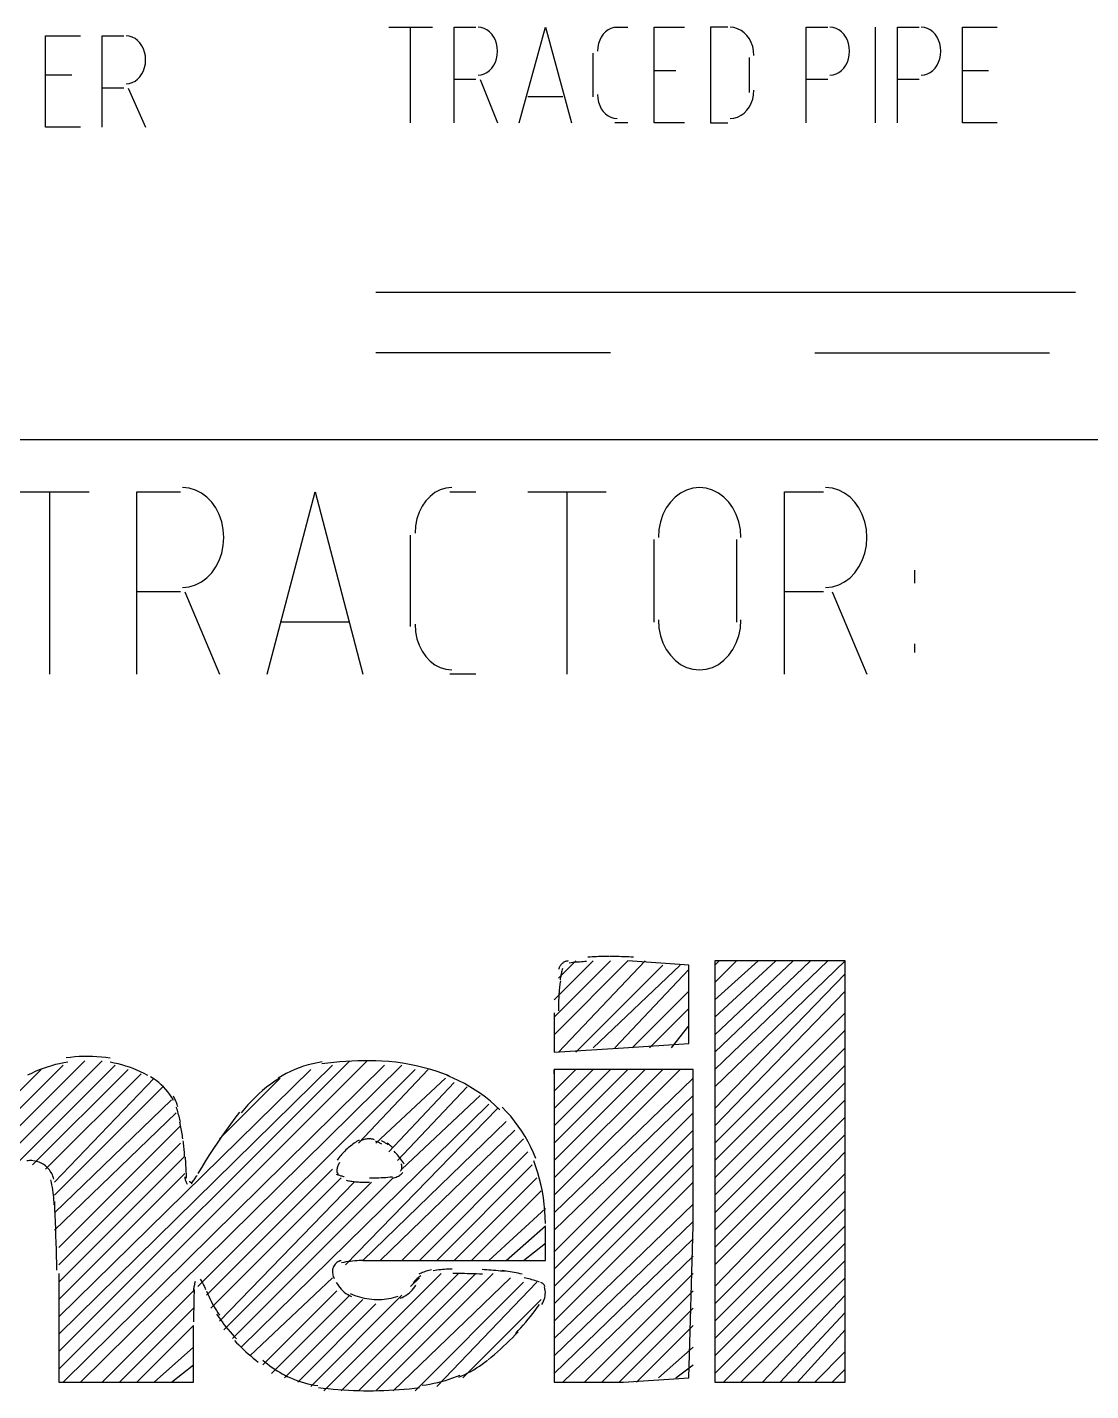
# Model space of a CAD drawing. Header units: millimetres. Extents: x 43 to 1147, y -811 to -31.
# Drawn here: x 790.57 to 819.94, y -774.4 to -736.72 of the extents above; entities that cross this region are included whole.
import ezdxf

# ---------------------------------------------------------------- set-up
doc = ezdxf.new("R2010")
doc.units = ezdxf.units.MM
doc.layers.add('EDITED_LINES', color=4, linetype='Continuous')

msp = doc.modelspace()

# ---------------------------------------------------------------- linework, layer by layer
at = {"layer": 'EDITED_LINES'}
for p, q in [((791.08, -739.48), (791.08, -736.96)), ((791.08, -736.96), (792.04, -736.96)), ((792.64, -739.48), (792.64, -736.96)), ((792.64, -736.96), (793.24, -736.96)), ((793.388, -736.969), (793.3, -736.96)), ((793.471, -736.994), (793.388, -736.969)), ((793.548, -737.034), (793.471, -736.994)), ((800.56, -736.72), (801.76, -736.72)), ((801.16, -739.36), (801.16, -736.72)), ((802.36, -739.36), (802.36, -736.72)), ((802.36, -736.72), (802.96, -736.72)), ((803.108, -736.729), (803.02, -736.72)), ((803.191, -736.754), (803.108, -736.729)), ((803.268, -736.794), (803.191, -736.754)), ((803.339, -736.847), (803.268, -736.794)), ((803.402, -736.913), (803.339, -736.847)), ((803.456, -736.99), (803.402, -736.913)), ((803.5, -737.077), (803.456, -736.99)), ((804.16, -739.36), (804.88, -736.72)), ((804.88, -736.72), (805.6, -739.36)), ((806.424, -736.99), (806.38, -737.077)), ((806.478, -736.913), (806.424, -736.99)), ((806.541, -736.847), (806.478, -736.913)), ((806.612, -736.794), (806.541, -736.847)), ((806.689, -736.754), (806.612, -736.794)), ((806.772, -736.729), (806.689, -736.754)), ((806.86, -736.72), (806.772, -736.729)), ((806.8, -736.72), (807.16, -736.72)), ((807.88, -739.36), (807.88, -736.72)), ((807.88, -736.72), (808.72, -736.72)), ((809.92, -736.72), (809.44, -736.72)), ((809.44, -736.72), (809.44, -739.36)), ((810.087, -736.73), (809.98, -736.72)), ((810.189, -736.76), (810.087, -736.73)), ((810.283, -736.807), (810.189, -736.76)), ((810.37, -736.87), (810.283, -736.807)), ((810.447, -736.948), (810.37, -736.87)), ((810.513, -737.039), (810.447, -736.948)), ((812.08, -739.36), (812.08, -736.72)), ((812.08, -736.72), (812.68, -736.72)), ((812.828, -736.729), (812.74, -736.72)), ((812.911, -736.754), (812.828, -736.729)), ((812.988, -736.794), (812.911, -736.754)), ((813.059, -736.847), (812.988, -736.794)), ((813.122, -736.913), (813.059, -736.847)), ((813.176, -736.99), (813.122, -736.913)), ((813.22, -737.077), (813.176, -736.99)), ((814, -739.36), (814, -736.72)), ((814.6, -739.36), (814.6, -736.72)), ((814.6, -736.72), (815.2, -736.72)), ((815.348, -736.729), (815.26, -736.72)), ((815.431, -736.754), (815.348, -736.729)), ((815.508, -736.794), (815.431, -736.754)), ((815.579, -736.847), (815.508, -736.794)), ((815.642, -736.913), (815.579, -736.847)), ((815.696, -736.99), (815.642, -736.913)), ((815.74, -737.077), (815.696, -736.99)), ((816.4, -739.36), (816.4, -736.72)), ((816.4, -736.72), (817.36, -736.72)), ((793.619, -737.087), (793.548, -737.034)), ((793.682, -737.153), (793.619, -737.087)), ((793.736, -737.23), (793.682, -737.153)), ((793.78, -737.317), (793.736, -737.23)), ((793.812, -737.411), (793.78, -737.317)), ((803.532, -737.171), (803.5, -737.077)), ((803.553, -737.273), (803.532, -737.171)), ((803.56, -737.38), (803.553, -737.273)), ((803.553, -737.487), (803.56, -737.38)), ((806.327, -737.273), (806.32, -737.38)), ((806.348, -737.171), (806.327, -737.273)), ((806.38, -737.077), (806.348, -737.171)), ((810.566, -737.141), (810.513, -737.039)), ((810.606, -737.253), (810.566, -737.141)), ((810.631, -737.373), (810.606, -737.253)), ((810.64, -737.5), (810.631, -737.373)), ((813.252, -737.171), (813.22, -737.077)), ((813.273, -737.273), (813.252, -737.171)), ((813.28, -737.38), (813.273, -737.273)), ((813.273, -737.487), (813.28, -737.38)), ((815.772, -737.171), (815.74, -737.077)), ((815.793, -737.273), (815.772, -737.171)), ((815.8, -737.38), (815.793, -737.273)), ((815.793, -737.487), (815.8, -737.38)), ((793.833, -737.513), (793.812, -737.411)), ((793.812, -737.829), (793.833, -737.727)), ((793.84, -737.62), (793.833, -737.513)), ((793.833, -737.727), (793.84, -737.62)), ((803.402, -737.847), (803.456, -737.77)), ((803.456, -737.77), (803.5, -737.683)), ((803.5, -737.683), (803.532, -737.589)), ((803.532, -737.589), (803.553, -737.487)), ((806.2, -738.64), (806.2, -737.44)), ((810.52, -738.52), (810.52, -737.56)), ((813.122, -737.847), (813.176, -737.77)), ((813.176, -737.77), (813.22, -737.683)), ((813.22, -737.683), (813.252, -737.589)), ((813.252, -737.589), (813.273, -737.487)), ((815.642, -737.847), (815.696, -737.77)), ((815.696, -737.77), (815.74, -737.683)), ((815.74, -737.683), (815.772, -737.589)), ((815.772, -737.589), (815.793, -737.487)), ((791.8, -738.04), (791.08, -738.04)), ((793.619, -738.153), (793.682, -738.087)), ((793.682, -738.087), (793.736, -738.01)), ((793.736, -738.01), (793.78, -737.923)), ((793.78, -737.923), (793.812, -737.829)), ((803.02, -738.04), (803.108, -738.031)), ((803.108, -738.031), (803.191, -738.006)), ((803.191, -738.006), (803.268, -737.966)), ((803.268, -737.966), (803.339, -737.913)), ((803.339, -737.913), (803.402, -737.847)), ((808.48, -737.92), (807.88, -737.92)), ((812.74, -738.04), (812.828, -738.031)), ((812.828, -738.031), (812.911, -738.006)), ((812.911, -738.006), (812.988, -737.966)), ((812.988, -737.966), (813.059, -737.913)), ((813.059, -737.913), (813.122, -737.847)), ((815.26, -738.04), (815.348, -738.031)), ((815.348, -738.031), (815.431, -738.006)), ((815.431, -738.006), (815.508, -737.966)), ((815.508, -737.966), (815.579, -737.913)), ((815.579, -737.913), (815.642, -737.847)), ((817.12, -737.92), (816.4, -737.92)), ((793.24, -738.4), (792.64, -738.4)), ((793.3, -738.28), (793.388, -738.271)), ((793.36, -738.4), (793.84, -739.48)), ((793.388, -738.271), (793.471, -738.246)), ((793.471, -738.246), (793.548, -738.206)), ((793.548, -738.206), (793.619, -738.153)), ((802.96, -738.16), (802.36, -738.16)), ((803.08, -738.16), (803.56, -739.36)), ((810.631, -738.587), (810.64, -738.46)), ((812.68, -738.16), (812.08, -738.16)), ((815.2, -738.16), (814.6, -738.16)), ((805.36, -738.64), (804.4, -738.64)), ((806.32, -738.58), (806.327, -738.687)), ((806.327, -738.687), (806.348, -738.789)), ((806.348, -738.789), (806.38, -738.883)), ((806.38, -738.883), (806.424, -738.97)), ((810.513, -738.921), (810.566, -738.818)), ((810.566, -738.818), (810.606, -738.707)), ((810.606, -738.707), (810.631, -738.587)), ((806.424, -738.97), (806.478, -739.047)), ((806.478, -739.047), (806.541, -739.113)), ((806.541, -739.113), (806.612, -739.166)), ((806.612, -739.166), (806.689, -739.206)), ((806.689, -739.206), (806.772, -739.231)), ((806.772, -739.231), (806.86, -739.24)), ((809.98, -739.24), (810.087, -739.23)), ((810.087, -739.23), (810.189, -739.2)), ((810.189, -739.2), (810.283, -739.153)), ((810.283, -739.153), (810.37, -739.09)), ((810.37, -739.09), (810.447, -739.012)), ((810.447, -739.012), (810.513, -738.921)), ((792.04, -739.48), (791.08, -739.48)), ((807.16, -739.36), (806.8, -739.36)), ((808.72, -739.36), (807.88, -739.36)), ((809.44, -739.36), (809.92, -739.36)), ((817.36, -739.36), (816.4, -739.36)), ((800.2, -744.04), (819.52, -744.04)), ((806.68, -745.72), (800.2, -745.72)), ((812.32, -745.72), (818.8, -745.72)), ((1137.28, -748.12), (52.24, -748.12)), ((795.045, -749.458), (794.86, -749.44)), ((802.3, -749.44), (802.135, -749.456)), ((809.14, -749.44), (808.955, -749.458)), ((809.325, -749.458), (809.14, -749.44)), ((812.805, -749.458), (812.62, -749.44)), ((790.12, -749.56), (792.28, -749.56)), ((791.2, -754.6), (791.2, -749.56)), ((793.6, -754.6), (793.6, -749.56)), ((793.6, -749.56), (794.8, -749.56)), ((795.22, -749.51), (795.045, -749.458)), ((795.384, -749.594), (795.22, -749.51)), ((795.533, -749.706), (795.384, -749.594)), ((795.666, -749.844), (795.533, -749.706)), ((797.2, -754.6), (798.52, -749.56)), ((798.52, -749.56), (799.84, -754.6)), ((801.579, -749.809), (801.477, -749.956)), ((801.698, -749.683), (801.579, -749.809)), ((801.831, -749.581), (801.698, -749.683)), ((801.978, -749.504), (801.831, -749.581)), ((802.135, -749.456), (801.978, -749.504)), ((802.24, -749.56), (802.96, -749.56)), ((804.4, -749.56), (806.56, -749.56)), ((805.48, -754.6), (805.48, -749.56)), ((808.467, -749.706), (808.334, -749.844)), ((808.616, -749.594), (808.467, -749.706)), ((808.78, -749.51), (808.616, -749.594)), ((808.955, -749.458), (808.78, -749.51)), ((809.5, -749.51), (809.325, -749.458)), ((809.664, -749.594), (809.5, -749.51)), ((809.813, -749.706), (809.664, -749.594)), ((809.946, -749.844), (809.813, -749.706)), ((811.48, -754.6), (811.48, -749.56)), ((811.48, -749.56), (812.56, -749.56)), ((812.98, -749.51), (812.805, -749.458)), ((813.144, -749.594), (812.98, -749.51)), ((813.293, -749.706), (813.144, -749.594)), ((813.426, -749.844), (813.293, -749.706)), ((795.78, -750.005), (795.666, -749.844)), ((795.873, -750.186), (795.78, -750.005)), ((795.942, -750.384), (795.873, -750.186)), ((801.394, -750.121), (801.332, -750.302)), ((801.477, -749.956), (801.394, -750.121)), ((808.127, -750.186), (808.058, -750.384)), ((808.22, -750.005), (808.127, -750.186)), ((808.334, -749.844), (808.22, -750.005)), ((810.06, -750.005), (809.946, -749.844)), ((810.153, -750.186), (810.06, -750.005)), ((810.222, -750.384), (810.153, -750.186)), ((813.54, -750.005), (813.426, -749.844)), ((813.633, -750.186), (813.54, -750.005)), ((813.702, -750.384), (813.633, -750.186)), ((795.985, -750.596), (795.942, -750.384)), ((801.293, -750.496), (801.28, -750.7)), ((801.332, -750.302), (801.293, -750.496)), ((808.058, -750.384), (808.015, -750.596)), ((810.265, -750.596), (810.222, -750.384)), ((813.745, -750.596), (813.702, -750.384)), ((796, -750.82), (795.985, -750.596)), ((795.985, -751.044), (796, -750.82)), ((801.16, -753.28), (801.16, -750.76)), ((807.88, -753.16), (807.88, -750.88)), ((808.015, -750.596), (808, -750.82)), ((810.16, -750.88), (810.16, -753.16)), ((810.28, -750.82), (810.265, -750.596)), ((813.76, -750.82), (813.745, -750.596)), ((813.745, -751.044), (813.76, -750.82)), ((795.873, -751.454), (795.942, -751.256)), ((795.942, -751.256), (795.985, -751.044)), ((813.633, -751.454), (813.702, -751.256)), ((813.702, -751.256), (813.745, -751.044)), ((795.666, -751.796), (795.78, -751.635)), ((795.78, -751.635), (795.873, -751.454)), ((813.426, -751.796), (813.54, -751.635)), ((813.54, -751.635), (813.633, -751.454)), ((795.22, -752.13), (795.384, -752.046)), ((795.384, -752.046), (795.533, -751.934)), ((795.533, -751.934), (795.666, -751.796)), ((812.98, -752.13), (813.144, -752.046)), ((813.144, -752.046), (813.293, -751.934)), ((813.293, -751.934), (813.426, -751.796)), ((815.08, -752.08), (815.08, -751.72)), ((794.8, -752.32), (793.6, -752.32)), ((794.86, -752.2), (795.045, -752.182)), ((794.92, -752.32), (795.88, -754.6)), ((795.045, -752.182), (795.22, -752.13)), ((812.56, -752.32), (811.48, -752.32)), ((812.62, -752.2), (812.805, -752.182)), ((812.8, -752.32), (813.76, -754.6)), ((812.805, -752.182), (812.98, -752.13)), ((799.48, -753.16), (797.56, -753.16)), ((801.28, -753.22), (801.293, -753.424)), ((808, -753.1), (808.015, -753.324)), ((810.265, -753.324), (810.28, -753.1)), ((801.293, -753.424), (801.332, -753.618)), ((808.015, -753.324), (808.058, -753.536)), ((808.058, -753.536), (808.127, -753.734)), ((810.153, -753.734), (810.222, -753.536)), ((810.222, -753.536), (810.265, -753.324)), ((801.332, -753.618), (801.394, -753.799)), ((801.394, -753.799), (801.477, -753.964)), ((801.477, -753.964), (801.579, -754.111)), ((808.127, -753.734), (808.22, -753.915)), ((808.22, -753.915), (808.334, -754.076)), ((809.946, -754.076), (810.06, -753.915)), ((810.06, -753.915), (810.153, -753.734)), ((815.08, -754), (815.08, -753.76)), ((801.579, -754.111), (801.698, -754.237)), ((801.698, -754.237), (801.831, -754.339)), ((801.831, -754.339), (801.978, -754.416)), ((808.334, -754.076), (808.467, -754.214)), ((808.467, -754.214), (808.616, -754.326)), ((808.616, -754.326), (808.78, -754.41)), ((809.5, -754.41), (809.664, -754.326)), ((809.664, -754.326), (809.813, -754.214)), ((809.813, -754.214), (809.946, -754.076)), ((801.978, -754.416), (802.135, -754.463)), ((802.135, -754.463), (802.3, -754.48)), ((802.96, -754.6), (802.24, -754.6)), ((808.78, -754.41), (808.955, -754.462)), ((808.955, -754.462), (809.14, -754.48)), ((809.14, -754.48), (809.325, -754.462)), ((809.325, -754.462), (809.5, -754.41)), ((805.12, -764.56), (807.16, -762.52)), ((805.12, -764.08), (806.68, -762.52)), ((805.12, -763.6), (806.2, -762.52)), ((805.24, -765.04), (807.64, -762.52)), ((805.24, -763), (805.72, -762.52)), ((805.306, -762.633), (805.296, -762.646)), ((805.316, -762.62), (805.306, -762.633)), ((805.328, -762.608), (805.316, -762.62)), ((805.343, -762.594), (805.328, -762.608)), ((805.358, -762.581), (805.343, -762.594)), ((805.375, -762.569), (805.358, -762.581)), ((805.392, -762.559), (805.375, -762.569)), ((805.41, -762.55), (805.392, -762.559)), ((805.428, -762.541), (805.41, -762.55)), ((805.447, -762.535), (805.428, -762.541)), ((805.467, -762.529), (805.447, -762.535)), ((805.487, -762.525), (805.467, -762.529)), ((805.507, -762.522), (805.487, -762.525)), ((805.588, -762.575), (805.54, -762.58)), ((805.635, -762.57), (805.588, -762.575)), ((805.683, -762.565), (805.635, -762.57)), ((805.731, -762.56), (805.683, -762.565)), ((805.72, -765.04), (808.12, -762.64)), ((805.779, -762.556), (805.731, -762.56)), ((805.826, -762.552), (805.779, -762.556)), ((805.874, -762.548), (805.826, -762.552)), ((805.922, -762.545), (805.874, -762.548)), ((805.97, -762.542), (805.922, -762.545)), ((806.017, -762.539), (805.97, -762.542)), ((806.113, -762.414), (806.054, -762.417)), ((806.172, -762.411), (806.113, -762.414)), ((806.231, -762.408), (806.172, -762.411)), ((806.2, -764.92), (808.6, -762.64)), ((806.29, -762.406), (806.231, -762.408)), ((806.349, -762.404), (806.29, -762.406)), ((806.408, -762.402), (806.349, -762.404)), ((806.467, -762.401), (806.408, -762.402)), ((806.526, -762.4), (806.467, -762.401)), ((806.585, -762.4), (806.526, -762.4)), ((806.644, -762.4), (806.585, -762.4)), ((806.723, -762.4), (806.657, -762.4)), ((806.789, -762.401), (806.723, -762.4)), ((806.855, -762.402), (806.789, -762.401)), ((806.921, -762.403), (806.855, -762.402)), ((806.987, -762.405), (806.921, -762.403)), ((807.053, -762.406), (806.987, -762.405)), ((807.119, -762.409), (807.053, -762.406)), ((807.185, -762.411), (807.119, -762.409)), ((808.84, -762.64), (807.16, -762.52)), ((807.251, -762.414), (807.185, -762.411)), ((807.317, -762.417), (807.251, -762.414)), ((808.84, -763.72), (808.84, -762.64)), ((809.56, -766), (813.16, -762.52)), ((809.56, -765.52), (812.68, -762.52)), ((809.56, -765.04), (812.2, -762.52)), ((809.56, -764.56), (811.72, -762.52)), ((809.56, -764.08), (811.24, -762.52)), ((809.56, -763.6), (810.76, -762.52)), ((809.56, -763.12), (810.16, -762.52)), ((809.56, -762.64), (809.68, -762.52)), ((811.36, -762.52), (809.56, -762.52)), ((809.56, -762.52), (809.56, -768.28)), ((813.16, -762.52), (811.36, -762.52)), ((813.16, -768.28), (813.16, -762.52)), ((805.252, -762.734), (805.248, -762.751)), ((805.258, -762.719), (805.252, -762.734)), ((805.264, -762.703), (805.258, -762.719)), ((805.27, -762.688), (805.264, -762.703)), ((805.278, -762.674), (805.27, -762.688)), ((805.287, -762.66), (805.278, -762.674)), ((805.296, -762.646), (805.287, -762.66)), ((805.292, -763.014), (805.287, -763.046)), ((805.298, -762.982), (805.292, -763.014)), ((805.303, -762.951), (805.298, -762.982)), ((805.309, -762.919), (805.303, -762.951)), ((805.315, -762.887), (805.309, -762.919)), ((805.321, -762.856), (805.315, -762.887)), ((805.328, -762.824), (805.321, -762.856)), ((805.335, -762.792), (805.328, -762.824)), ((805.342, -762.761), (805.335, -762.792)), ((805.349, -762.73), (805.342, -762.761)), ((806.8, -764.92), (808.84, -762.76)), ((809.56, -766.6), (813.16, -762.88)), ((805.257, -763.389), (805.253, -763.429)), ((805.26, -763.35), (805.257, -763.389)), ((805.264, -763.31), (805.26, -763.35)), ((805.268, -763.271), (805.264, -763.31)), ((805.273, -763.232), (805.268, -763.271)), ((805.278, -763.192), (805.273, -763.232)), ((805.283, -763.153), (805.278, -763.192)), ((805.288, -763.114), (805.283, -763.153)), ((805.294, -763.075), (805.288, -763.114)), ((807.28, -764.92), (808.84, -763.36)), ((809.56, -767.08), (813.16, -763.36)), ((805.242, -763.73), (805.241, -763.772)), ((805.241, -763.772), (805.241, -763.815)), ((805.244, -763.687), (805.242, -763.73)), ((805.245, -763.645), (805.244, -763.687)), ((805.247, -763.602), (805.245, -763.645)), ((805.249, -763.56), (805.247, -763.602)), ((805.252, -763.518), (805.249, -763.56)), ((805.253, -763.429), (805.25, -763.468)), ((805.254, -763.475), (805.252, -763.518)), ((808.84, -764.8), (808.84, -763.72)), ((805.12, -763.96), (805.12, -765.04)), ((805.241, -763.815), (805.24, -763.858)), ((805.24, -763.858), (805.24, -763.9)), ((807.76, -764.92), (808.84, -763.84)), ((809.56, -767.56), (813.16, -763.96)), ((808.36, -764.92), (808.84, -764.32)), ((809.56, -768.04), (813.16, -764.44)), ((807.04, -764.92), (808.84, -764.8)), ((808.84, -764.8), (808.84, -764.8)), ((786.4, -771.52), (792.64, -765.28)), ((786.4, -771.04), (792.16, -765.28)), ((791.44, -773.8), (799.96, -765.28)), ((791.44, -773.32), (799.48, -765.28)), ((791.764, -765.187), (791.643, -765.203)), ((791.886, -765.174), (791.764, -765.187)), ((792.008, -765.166), (791.886, -765.174)), ((792.131, -765.161), (792.008, -765.166)), ((792.253, -765.16), (792.131, -765.161)), ((792.375, -765.163), (792.253, -765.16)), ((792.497, -765.17), (792.375, -765.163)), ((792.619, -765.18), (792.497, -765.17)), ((792.741, -765.195), (792.619, -765.18)), ((792.862, -765.213), (792.741, -765.195)), ((799.864, -765.28), (799.698, -765.283)), ((800.03, -765.281), (799.864, -765.28)), ((800.195, -765.285), (800.03, -765.281)), ((805.12, -765.04), (807.04, -764.92)), ((809.56, -768.52), (813.16, -764.92)), ((786.4, -772), (793, -765.4)), ((786.4, -770.56), (791.56, -765.4)), ((786.4, -770.08), (790.96, -765.52)), ((790.688, -765.629), (790.583, -765.681)), ((790.795, -765.579), (790.688, -765.629)), ((790.72, -768.16), (793.36, -765.52)), ((790.904, -765.534), (790.795, -765.579)), ((791.013, -765.492), (790.904, -765.534)), ((791.124, -765.454), (791.013, -765.492)), ((791.08, -768.28), (793.72, -765.64)), ((791.237, -765.419), (791.124, -765.454)), ((791.35, -765.389), (791.237, -765.419)), ((791.464, -765.362), (791.35, -765.389)), ((791.44, -772.84), (799, -765.4)), ((791.44, -772.36), (798.4, -765.52)), ((791.58, -765.338), (791.464, -765.362)), ((791.56, -774.16), (800.44, -765.4)), ((791.696, -765.319), (791.58, -765.338)), ((792.04, -774.16), (800.92, -765.4)), ((792.972, -765.344), (792.864, -765.323)), ((793.08, -765.367), (792.972, -765.344)), ((793.187, -765.395), (793.08, -765.367)), ((793.292, -765.426), (793.187, -765.395)), ((793.397, -765.461), (793.292, -765.426)), ((793.5, -765.499), (793.397, -765.461)), ((793.602, -765.541), (793.5, -765.499)), ((793.702, -765.587), (793.602, -765.541)), ((793.801, -765.636), (793.702, -765.587)), ((793.898, -765.688), (793.801, -765.636)), ((795.28, -771.52), (801.28, -765.52)), ((797.725, -765.633), (797.61, -765.695)), ((797.842, -765.575), (797.725, -765.633)), ((797.961, -765.523), (797.842, -765.575)), ((798.082, -765.476), (797.961, -765.523)), ((798.205, -765.433), (798.082, -765.476)), ((798.33, -765.396), (798.205, -765.433)), ((798.456, -765.364), (798.33, -765.396)), ((798.583, -765.337), (798.456, -765.364)), ((798.712, -765.315), (798.583, -765.337)), ((798.873, -765.345), (798.708, -765.368)), ((799.037, -765.326), (798.873, -765.345)), ((799.202, -765.31), (799.037, -765.326)), ((799.367, -765.298), (799.202, -765.31)), ((799.533, -765.288), (799.367, -765.298)), ((799.698, -765.283), (799.533, -765.288)), ((799.72, -767.56), (801.64, -765.52)), ((800.361, -765.293), (800.195, -765.285)), ((800.556, -765.304), (800.365, -765.29)), ((800.747, -765.324), (800.556, -765.304)), ((800.936, -765.35), (800.747, -765.324)), ((801.125, -765.382), (800.936, -765.35)), ((801.312, -765.419), (801.125, -765.382)), ((801.498, -765.463), (801.312, -765.419)), ((801.683, -765.513), (801.498, -765.463)), ((801.866, -765.568), (801.683, -765.513)), ((802.048, -765.629), (801.866, -765.568)), ((802.227, -765.696), (802.048, -765.629)), ((805.12, -769), (808.6, -765.52)), ((805.12, -768.52), (808.12, -765.52)), ((805.12, -768.04), (807.64, -765.52)), ((805.12, -767.56), (807.16, -765.52)), ((805.12, -767.08), (806.68, -765.52)), ((805.12, -766.6), (806.2, -765.52)), ((805.12, -766.12), (805.72, -765.52)), ((805.12, -765.64), (805.12, -765.52)), ((807.04, -765.52), (805.12, -765.52)), ((805.12, -765.52), (805.12, -769.84)), ((808.96, -765.52), (807.04, -765.52)), ((808.96, -769.84), (808.96, -765.52)), ((809.56, -769), (813.16, -765.4)), ((791.32, -768.64), (794.08, -765.76)), ((791.32, -769), (794.32, -766)), ((794.053, -765.775), (793.974, -765.728)), ((794.129, -765.827), (794.053, -765.775)), ((794.202, -765.883), (794.129, -765.827)), ((794.271, -765.943), (794.202, -765.883)), ((794.337, -766.006), (794.271, -765.943)), ((794.399, -766.074), (794.337, -766.006)), ((795.88, -767.44), (797.56, -765.76)), ((797.183, -766.014), (797.073, -766.103)), ((797.297, -765.928), (797.183, -766.014)), ((797.413, -765.846), (797.297, -765.928)), ((797.533, -765.769), (797.413, -765.846)), ((797.61, -765.695), (797.498, -765.762)), ((800.2, -767.56), (802.12, -765.76)), ((800.56, -767.8), (802.36, -765.88)), ((800.8, -768.04), (802.72, -766)), ((802.333, -765.76), (802.172, -765.693)), ((802.491, -765.833), (802.333, -765.76)), ((802.646, -765.912), (802.491, -765.833)), ((802.797, -765.998), (802.646, -765.912)), ((802.944, -766.09), (802.797, -765.998)), ((805.12, -769.48), (808.96, -765.76)), ((809.56, -769.48), (813.16, -765.88)), ((791.32, -769.48), (794.56, -766.36)), ((794.458, -766.144), (794.399, -766.074)), ((794.512, -766.218), (794.458, -766.144)), ((794.562, -766.295), (794.512, -766.218)), ((794.608, -766.376), (794.562, -766.295)), ((794.623, -766.284), (794.608, -766.256)), ((794.638, -766.313), (794.623, -766.284)), ((794.652, -766.343), (794.638, -766.313)), ((794.665, -766.372), (794.652, -766.343)), ((794.677, -766.402), (794.665, -766.372)), ((794.69, -766.432), (794.677, -766.402)), ((796.762, -766.394), (796.665, -766.499)), ((796.862, -766.294), (796.762, -766.394)), ((796.966, -766.196), (796.862, -766.294)), ((797.073, -766.103), (796.966, -766.196)), ((800.92, -768.28), (803.08, -766.24)), ((803.088, -766.188), (802.944, -766.09)), ((803.227, -766.291), (803.088, -766.188)), ((803.363, -766.4), (803.227, -766.291)), ((803.493, -766.515), (803.363, -766.4)), ((805.12, -769.96), (808.96, -766.24)), ((809.56, -769.96), (813.16, -766.36)), ((791.32, -769.96), (794.68, -766.72)), ((794.701, -766.462), (794.69, -766.432)), ((794.707, -766.607), (794.695, -766.566)), ((794.712, -766.493), (794.701, -766.462)), ((794.719, -766.648), (794.707, -766.607)), ((794.722, -766.524), (794.712, -766.493)), ((794.73, -766.69), (794.719, -766.648)), ((794.732, -766.555), (794.722, -766.524)), ((794.742, -766.731), (794.73, -766.69)), ((794.752, -766.773), (794.742, -766.731)), ((794.763, -766.815), (794.752, -766.773)), ((796.433, -766.706), (796.309, -766.868)), ((796.48, -773.2), (803.32, -766.48)), ((796.572, -766.606), (796.483, -766.717)), ((796.665, -766.499), (796.572, -766.606)), ((799.36, -770.92), (803.56, -766.6)), ((803.62, -766.635), (803.493, -766.515)), ((803.81, -766.689), (803.691, -766.566)), ((803.923, -766.816), (803.81, -766.689)), ((805.12, -770.56), (808.96, -766.72)), ((791.44, -770.44), (794.8, -767.08)), ((794.773, -766.856), (794.763, -766.815)), ((794.783, -766.898), (794.773, -766.856)), ((794.793, -766.94), (794.783, -766.898)), ((794.798, -767.023), (794.788, -766.977)), ((794.802, -766.982), (794.793, -766.94)), ((794.807, -767.069), (794.798, -767.023)), ((794.816, -767.115), (794.807, -767.069)), ((794.825, -767.161), (794.816, -767.115)), ((794.833, -767.207), (794.825, -767.161)), ((796.187, -767.032), (796.067, -767.198)), ((796.309, -766.868), (796.187, -767.032)), ((799.84, -770.8), (803.8, -766.96)), ((804.031, -766.949), (803.923, -766.816)), ((804.132, -767.085), (804.031, -766.949)), ((804.228, -767.226), (804.132, -767.085)), ((809.56, -770.44), (813.16, -766.84)), ((794.841, -767.253), (794.833, -767.207)), ((794.848, -767.299), (794.841, -767.253)), ((794.855, -767.345), (794.848, -767.299)), ((794.862, -767.392), (794.855, -767.345)), ((794.868, -767.438), (794.862, -767.392)), ((794.885, -767.535), (794.88, -767.492)), ((794.89, -767.578), (794.885, -767.535)), ((795.832, -767.533), (795.719, -767.703)), ((795.948, -767.365), (795.832, -767.533)), ((796.067, -767.198), (795.948, -767.365)), ((799.633, -767.538), (799.599, -767.562)), ((799.668, -767.515), (799.633, -767.538)), ((799.703, -767.493), (799.668, -767.515)), ((799.739, -767.472), (799.703, -767.493)), ((799.772, -767.5), (799.747, -767.514)), ((799.798, -767.488), (799.772, -767.5)), ((799.824, -767.477), (799.798, -767.488)), ((799.851, -767.467), (799.824, -767.477)), ((799.878, -767.459), (799.851, -767.467)), ((799.906, -767.452), (799.878, -767.459)), ((799.934, -767.447), (799.906, -767.452)), ((799.963, -767.443), (799.934, -767.447)), ((799.991, -767.441), (799.963, -767.443)), ((800.02, -767.44), (799.991, -767.441)), ((800.034, -767.44), (800.02, -767.44)), ((800.048, -767.441), (800.034, -767.44)), ((800.062, -767.442), (800.048, -767.441)), ((800.075, -767.444), (800.062, -767.442)), ((800.089, -767.446), (800.075, -767.444)), ((800.103, -767.448), (800.089, -767.446)), ((800.117, -767.451), (800.103, -767.448)), ((800.13, -767.455), (800.117, -767.451)), ((800.143, -767.459), (800.13, -767.455)), ((800.157, -767.463), (800.143, -767.459)), ((800.208, -767.515), (800.19, -767.509)), ((800.225, -767.521), (800.208, -767.515)), ((800.243, -767.528), (800.225, -767.521)), ((800.26, -767.535), (800.243, -767.528)), ((800.278, -767.542), (800.26, -767.535)), ((800.295, -767.55), (800.278, -767.542)), ((800.32, -770.8), (804.04, -767.2)), ((800.373, -767.5), (800.354, -767.49)), ((800.391, -767.51), (800.373, -767.5)), ((800.41, -767.521), (800.391, -767.51)), ((800.428, -767.532), (800.41, -767.521)), ((800.447, -767.543), (800.428, -767.532)), ((800.92, -770.8), (804.28, -767.44)), ((804.318, -767.37), (804.228, -767.226)), ((804.402, -767.519), (804.318, -767.37)), ((804.479, -767.671), (804.402, -767.519)), ((805.12, -771.04), (808.96, -767.2)), ((809.56, -770.92), (813.16, -767.32)), ((791.44, -770.92), (794.8, -767.56)), ((794.895, -767.622), (794.89, -767.578)), ((794.899, -767.665), (794.895, -767.622)), ((794.903, -767.708), (794.899, -767.665)), ((794.907, -767.752), (794.903, -767.708)), ((794.91, -767.795), (794.907, -767.752)), ((794.913, -767.839), (794.91, -767.795)), ((794.915, -767.882), (794.913, -767.839)), ((794.917, -767.926), (794.915, -767.882)), ((795.607, -767.874), (795.497, -768.047)), ((795.719, -767.703), (795.607, -767.874)), ((799.23, -767.899), (799.204, -767.931)), ((799.258, -767.867), (799.23, -767.899)), ((799.286, -767.836), (799.258, -767.867)), ((799.314, -767.806), (799.286, -767.836)), ((799.344, -767.776), (799.314, -767.806)), ((799.373, -767.747), (799.344, -767.776)), ((799.404, -767.719), (799.373, -767.747)), ((799.435, -767.691), (799.404, -767.719)), ((799.467, -767.664), (799.435, -767.691)), ((799.499, -767.637), (799.467, -767.664)), ((799.532, -767.611), (799.499, -767.637)), ((799.565, -767.586), (799.532, -767.611)), ((799.599, -767.562), (799.565, -767.586)), ((800.312, -767.558), (800.295, -767.55)), ((800.329, -767.566), (800.312, -767.558)), ((800.346, -767.574), (800.329, -767.566)), ((800.363, -767.583), (800.346, -767.574)), ((800.465, -767.554), (800.447, -767.543)), ((800.483, -767.566), (800.465, -767.554)), ((800.5, -767.578), (800.483, -767.566)), ((800.518, -767.59), (800.5, -767.578)), ((800.532, -767.569), (800.515, -767.557)), ((800.536, -767.602), (800.518, -767.59)), ((800.548, -767.581), (800.532, -767.569)), ((800.564, -767.594), (800.548, -767.581)), ((800.58, -767.607), (800.564, -767.594)), ((800.596, -767.62), (800.58, -767.607)), ((800.611, -767.633), (800.596, -767.62)), ((800.626, -767.647), (800.611, -767.633)), ((800.641, -767.661), (800.626, -767.647)), ((800.656, -767.675), (800.641, -767.661)), ((800.671, -767.689), (800.656, -767.675)), ((800.732, -767.813), (800.7, -767.78)), ((800.763, -767.846), (800.732, -767.813)), ((800.794, -767.881), (800.763, -767.846)), ((800.824, -767.915), (800.794, -767.881)), ((800.853, -767.951), (800.824, -767.915)), ((801.4, -770.8), (804.4, -767.8)), ((804.55, -767.826), (804.479, -767.671)), ((804.615, -767.984), (804.55, -767.826)), ((805.12, -771.52), (808.96, -767.68)), ((809.56, -771.52), (813.16, -767.8)), ((790.596, -768.044), (790.562, -768.049)), ((790.631, -768.041), (790.596, -768.044)), ((790.666, -768.04), (790.631, -768.041)), ((790.701, -768.042), (790.666, -768.04)), ((790.736, -768.045), (790.701, -768.042)), ((790.792, -768.053), (790.753, -768.047)), ((790.83, -768.062), (790.792, -768.053)), ((790.867, -768.073), (790.83, -768.062)), ((790.904, -768.087), (790.867, -768.073)), ((790.94, -768.102), (790.904, -768.087)), ((790.975, -768.12), (790.94, -768.102)), ((791.008, -768.139), (790.975, -768.12)), ((791.041, -768.161), (791.008, -768.139)), ((791.072, -768.185), (791.041, -768.161)), ((791.102, -768.21), (791.072, -768.185)), ((791.132, -768.238), (791.102, -768.21)), ((791.159, -768.268), (791.132, -768.238)), ((791.184, -768.299), (791.159, -768.268)), ((791.44, -771.4), (794.92, -767.92)), ((794.935, -767.945), (794.937, -768.003)), ((794.937, -768.003), (794.94, -768.061)), ((794.94, -768.061), (794.942, -768.119)), ((794.942, -768.119), (794.945, -768.177)), ((794.945, -768.177), (794.948, -768.235)), ((794.948, -768.235), (794.951, -768.293)), ((794.951, -768.293), (794.954, -768.351)), ((795.39, -768.221), (795.285, -768.396)), ((795.497, -768.047), (795.39, -768.221)), ((795.52, -771.76), (799, -768.28)), ((799.123, -768.288), (799.121, -768.314)), ((799.127, -768.262), (799.123, -768.288)), ((799.133, -768.237), (799.127, -768.262)), ((799.152, -767.997), (799.128, -768.03)), ((799.14, -768.212), (799.133, -768.237)), ((799.149, -768.188), (799.14, -768.212)), ((799.159, -768.164), (799.149, -768.188)), ((799.178, -767.964), (799.152, -767.997)), ((799.17, -768.14), (799.159, -768.164)), ((799.183, -768.118), (799.17, -768.14)), ((799.204, -767.931), (799.178, -767.964)), ((799.198, -768.096), (799.183, -768.118)), ((800.881, -767.987), (800.853, -767.951)), ((800.908, -768.024), (800.881, -767.987)), ((800.892, -768.316), (800.903, -768.296)), ((800.904, -768.146), (800.893, -768.125)), ((800.903, -768.296), (800.911, -768.275)), ((800.912, -768.167), (800.904, -768.146)), ((800.934, -768.062), (800.908, -768.024)), ((800.911, -768.275), (800.917, -768.254)), ((800.917, -768.188), (800.912, -768.167)), ((800.92, -768.21), (800.917, -768.188)), ((800.917, -768.254), (800.92, -768.232)), ((800.92, -768.232), (800.92, -768.21)), ((800.96, -768.1), (800.934, -768.062)), ((800.984, -768.139), (800.96, -768.1)), ((801.88, -770.8), (804.52, -768.16)), ((804.62, -768.212), (804.56, -768.044)), ((804.674, -768.381), (804.62, -768.212)), ((805.12, -772), (808.96, -768.16)), ((809.56, -768.28), (809.56, -774.16)), ((813.16, -774.16), (813.16, -768.28)), ((791.208, -768.332), (791.184, -768.299)), ((791.229, -768.366), (791.208, -768.332)), ((791.24, -768.644), (791.225, -768.576)), ((791.248, -768.401), (791.229, -768.366)), ((791.253, -768.713), (791.24, -768.644)), ((791.266, -768.438), (791.248, -768.401)), ((791.28, -768.475), (791.266, -768.438)), ((791.293, -768.513), (791.28, -768.475)), ((791.303, -768.553), (791.293, -768.513)), ((791.44, -771.88), (794.92, -768.4)), ((794.921, -768.487), (794.923, -768.509)), ((794.923, -768.509), (794.926, -768.53)), ((794.926, -768.53), (794.93, -768.551)), ((794.93, -768.551), (794.935, -768.571)), ((794.935, -768.571), (794.941, -768.592)), ((794.941, -768.592), (794.948, -768.612)), ((794.948, -768.612), (794.957, -768.632)), ((794.954, -768.351), (794.958, -768.409)), ((794.957, -768.632), (794.966, -768.651)), ((794.958, -768.409), (794.961, -768.467)), ((794.961, -768.467), (794.965, -768.525)), ((794.966, -768.651), (794.976, -768.67)), ((794.976, -768.67), (794.987, -768.688)), ((795.05, -768.613), (795.053, -768.617)), ((795.053, -768.617), (795.057, -768.621)), ((795.057, -768.621), (795.061, -768.625)), ((795.061, -768.625), (795.065, -768.629)), ((795.065, -768.629), (795.07, -768.632)), ((795.07, -768.632), (795.075, -768.634)), ((795.075, -768.634), (795.08, -768.637)), ((795.08, -768.637), (795.085, -768.638)), ((795.085, -768.638), (795.091, -768.639)), ((795.091, -768.639), (795.096, -768.64)), ((795.095, -768.684), (795.113, -768.661)), ((795.096, -768.64), (795.102, -768.64)), ((795.102, -768.64), (795.108, -768.639)), ((795.108, -768.639), (795.113, -768.639)), ((795.113, -768.639), (795.119, -768.637)), ((795.113, -768.661), (795.131, -768.639)), ((795.119, -768.637), (795.124, -768.635)), ((795.124, -768.635), (795.129, -768.633)), ((795.129, -768.633), (795.134, -768.63)), ((795.131, -768.639), (795.148, -768.616)), ((795.134, -768.63), (795.138, -768.626)), ((795.138, -768.626), (795.142, -768.622)), ((795.142, -768.622), (795.146, -768.618)), ((795.148, -768.616), (795.165, -768.592)), ((795.165, -768.592), (795.182, -768.569)), ((795.182, -768.569), (795.199, -768.545)), ((795.199, -768.545), (795.215, -768.521)), ((795.215, -768.521), (795.23, -768.497)), ((795.23, -768.497), (795.246, -768.472)), ((795.246, -768.472), (795.261, -768.448)), ((795.64, -772.12), (799.24, -768.52)), ((795.88, -772.48), (799.6, -768.64)), ((796, -772.72), (800.08, -768.64)), ((796.24, -772.96), (800.68, -768.52)), ((799.105, -768.414), (799.127, -768.422)), ((799.121, -768.314), (799.12, -768.34)), ((799.12, -768.34), (799.12, -768.347)), ((799.12, -768.347), (799.122, -768.354)), ((799.122, -768.354), (799.124, -768.361)), ((799.124, -768.361), (799.127, -768.368)), ((799.127, -768.368), (799.13, -768.374)), ((799.127, -768.422), (799.148, -768.43)), ((799.13, -768.374), (799.135, -768.379)), ((799.135, -768.379), (799.14, -768.384)), ((799.14, -768.384), (799.145, -768.389)), ((799.145, -768.389), (799.151, -768.393)), ((799.148, -768.43), (799.17, -768.438)), ((799.151, -768.393), (799.158, -768.396)), ((799.17, -768.438), (799.192, -768.445)), ((799.192, -768.445), (799.214, -768.452)), ((799.214, -768.452), (799.236, -768.459)), ((799.236, -768.459), (799.258, -768.465)), ((799.258, -768.465), (799.281, -768.471)), ((799.281, -768.471), (799.303, -768.477)), ((799.303, -768.477), (799.326, -768.482)), ((799.379, -768.581), (799.41, -768.588)), ((799.41, -768.588), (799.442, -768.595)), ((799.442, -768.595), (799.474, -768.601)), ((799.474, -768.601), (799.506, -768.607)), ((799.506, -768.607), (799.538, -768.612)), ((799.538, -768.612), (799.57, -768.617)), ((799.57, -768.617), (799.602, -768.621)), ((799.602, -768.621), (799.634, -768.625)), ((799.634, -768.625), (799.666, -768.628)), ((799.643, -768.624), (799.681, -768.627)), ((799.666, -768.628), (799.699, -768.631)), ((799.681, -768.627), (799.718, -768.63)), ((799.718, -768.63), (799.756, -768.632)), ((799.756, -768.632), (799.794, -768.634)), ((799.794, -768.634), (799.831, -768.636)), ((799.831, -768.636), (799.869, -768.637)), ((799.869, -768.637), (799.907, -768.639)), ((799.907, -768.639), (799.944, -768.639)), ((799.944, -768.639), (799.982, -768.64)), ((799.982, -768.64), (800.02, -768.64)), ((800.02, -768.52), (800.084, -768.52)), ((800.084, -768.52), (800.149, -768.519)), ((800.149, -768.519), (800.213, -768.517)), ((800.213, -768.517), (800.277, -768.514)), ((800.277, -768.514), (800.342, -768.511)), ((800.342, -768.511), (800.406, -768.507)), ((800.406, -768.507), (800.47, -768.503)), ((800.47, -768.503), (800.534, -768.498)), ((800.534, -768.498), (800.598, -768.492)), ((800.598, -768.492), (800.662, -768.485)), ((800.665, -768.518), (800.698, -768.513)), ((800.698, -768.513), (800.73, -768.505)), ((800.73, -768.505), (800.761, -768.496)), ((800.761, -768.496), (800.791, -768.484)), ((800.791, -768.484), (800.82, -768.469)), ((800.82, -768.469), (800.848, -768.453)), ((800.848, -768.453), (800.874, -768.434)), ((800.874, -768.434), (800.899, -768.414)), ((800.879, -768.334), (800.892, -768.316)), ((800.899, -768.414), (800.923, -768.391)), ((800.923, -768.391), (800.945, -768.367)), ((802.36, -770.8), (804.64, -768.52)), ((804.722, -768.551), (804.674, -768.381)), ((804.764, -768.724), (804.722, -768.551)), ((805.12, -772.48), (808.96, -768.64)), ((809.56, -772), (813.16, -768.4)), ((791.266, -768.781), (791.253, -768.713)), ((791.277, -768.85), (791.266, -768.781)), ((791.287, -768.919), (791.277, -768.85)), ((791.295, -768.988), (791.287, -768.919)), ((791.303, -769.057), (791.295, -768.988)), ((802.84, -770.8), (804.76, -768.88)), ((804.799, -768.897), (804.764, -768.724)), ((804.828, -769.072), (804.799, -768.897)), ((809.56, -772.48), (813.16, -768.88)), ((791.309, -769.127), (791.303, -769.057)), ((791.313, -769.196), (791.309, -769.127)), ((791.317, -769.266), (791.313, -769.196)), ((791.337, -769.356), (791.33, -769.166)), ((791.345, -769.546), (791.337, -769.356)), ((803.32, -770.8), (804.88, -769.36)), ((804.851, -769.248), (804.828, -769.072)), ((804.867, -769.425), (804.851, -769.248)), ((804.877, -769.602), (804.867, -769.425)), ((805.12, -772.96), (808.96, -769.24)), ((809.56, -772.96), (813.16, -769.36)), ((791.352, -769.735), (791.345, -769.546)), ((791.359, -769.925), (791.352, -769.735)), ((804.88, -769.78), (804.877, -769.602)), ((805.12, -773.44), (808.96, -769.72)), ((791.365, -770.115), (791.359, -769.925)), ((791.371, -770.305), (791.365, -770.115)), ((803.8, -770.8), (804.88, -769.84)), ((804.88, -770.8), (804.88, -769.84)), ((805.12, -769.84), (805.12, -774.16)), ((808.84, -774.04), (808.96, -769.84)), ((809.56, -773.44), (813.16, -769.84)), ((791.377, -770.494), (791.371, -770.305)), ((791.383, -770.684), (791.377, -770.494)), ((804.28, -770.8), (804.88, -770.32)), ((805.12, -773.92), (808.96, -770.2)), ((809.56, -773.92), (813.16, -770.32)), ((791.388, -770.874), (791.383, -770.684)), ((791.393, -771.064), (791.388, -770.874)), ((799.053, -770.929), (799.036, -770.957)), ((799.073, -770.903), (799.053, -770.929)), ((799.096, -770.88), (799.073, -770.903)), ((799.121, -770.859), (799.096, -770.88)), ((799.148, -770.841), (799.121, -770.859)), ((799.178, -770.826), (799.148, -770.841)), ((799.208, -770.814), (799.178, -770.826)), ((799.241, -770.806), (799.208, -770.814)), ((799.312, -770.853), (799.251, -770.865)), ((799.373, -770.842), (799.312, -770.853)), ((799.434, -770.833), (799.373, -770.842)), ((799.495, -770.825), (799.434, -770.833)), ((799.557, -770.818), (799.495, -770.825)), ((799.619, -770.812), (799.557, -770.818)), ((799.681, -770.807), (799.619, -770.812)), ((799.742, -770.804), (799.681, -770.807)), ((799.804, -770.801), (799.742, -770.804)), ((799.866, -770.8), (799.804, -770.801)), ((799.84, -770.8), (801.76, -770.8)), ((801.76, -770.8), (804.88, -770.8)), ((804.76, -770.8), (804.88, -770.8)), ((805.36, -774.16), (808.96, -770.68)), ((809.8, -774.16), (813.16, -770.8)), ((791.44, -771.16), (791.44, -774.16)), ((796.72, -773.44), (799, -771.28)), ((798.76, -774.4), (802, -771.16)), ((799.003, -771.05), (799, -771.082)), ((799, -771.082), (799, -771.114)), ((799, -771.114), (799.002, -771.146)), ((799.002, -771.146), (799.007, -771.177)), ((799.008, -771.018), (799.003, -771.05)), ((799.007, -771.177), (799.014, -771.208)), ((799.016, -770.987), (799.008, -771.018)), ((799.022, -770.987), (799.011, -771.019)), ((799.014, -771.208), (799.024, -771.239)), ((799.036, -770.957), (799.022, -770.987)), ((799.024, -771.239), (799.036, -771.269)), ((799.036, -771.269), (799.05, -771.298)), ((799.24, -774.4), (802.48, -771.16)), ((799.72, -774.4), (802.96, -771.16)), ((800.2, -774.4), (803.44, -771.16)), ((800.68, -774.4), (803.92, -771.28)), ((801.16, -771.52), (801.4, -771.28)), ((801.341, -771.296), (801.32, -771.317)), ((801.364, -771.277), (801.341, -771.296)), ((801.388, -771.259), (801.364, -771.277)), ((801.414, -771.242), (801.388, -771.259)), ((801.422, -771.164), (801.39, -771.181)), ((801.44, -771.227), (801.414, -771.242)), ((801.455, -771.148), (801.422, -771.164)), ((801.488, -771.133), (801.455, -771.148)), ((801.522, -771.119), (801.488, -771.133)), ((801.556, -771.107), (801.522, -771.119)), ((801.59, -771.095), (801.556, -771.107)), ((801.625, -771.084), (801.59, -771.095)), ((801.66, -771.075), (801.625, -771.084)), ((801.696, -771.066), (801.66, -771.075)), ((801.732, -771.059), (801.696, -771.066)), ((801.836, -771.078), (801.784, -771.088)), ((801.887, -771.07), (801.836, -771.078)), ((801.939, -771.063), (801.887, -771.07)), ((801.991, -771.057), (801.939, -771.063)), ((802.043, -771.052), (801.991, -771.057)), ((802.095, -771.047), (802.043, -771.052)), ((802.147, -771.044), (802.095, -771.047)), ((802.199, -771.042), (802.147, -771.044)), ((802.252, -771.04), (802.199, -771.042)), ((802.304, -771.04), (802.252, -771.04)), ((802.404, -771.16), (802.322, -771.16)), ((802.485, -771.161), (802.404, -771.16)), ((802.567, -771.162), (802.485, -771.161)), ((802.649, -771.164), (802.567, -771.162)), ((802.731, -771.166), (802.649, -771.164)), ((802.813, -771.168), (802.731, -771.166)), ((802.895, -771.171), (802.813, -771.168)), ((802.976, -771.174), (802.895, -771.171)), ((803.058, -771.178), (802.976, -771.174)), ((803.14, -771.182), (803.058, -771.178)), ((803.195, -771.056), (803.131, -771.052)), ((803.259, -771.06), (803.195, -771.056)), ((803.323, -771.064), (803.259, -771.06)), ((803.386, -771.069), (803.323, -771.064)), ((803.45, -771.074), (803.386, -771.069)), ((803.513, -771.08), (803.45, -771.074)), ((803.577, -771.087), (803.513, -771.08)), ((803.64, -771.093), (803.577, -771.087)), ((803.704, -771.1), (803.64, -771.093)), ((803.743, -771.088), (803.687, -771.081)), ((803.767, -771.108), (803.704, -771.1)), ((803.799, -771.096), (803.743, -771.088)), ((803.855, -771.104), (803.799, -771.096)), ((803.91, -771.113), (803.855, -771.104)), ((803.966, -771.123), (803.91, -771.113)), ((804.022, -771.133), (803.966, -771.123)), ((804.077, -771.143), (804.022, -771.133)), ((804.132, -771.154), (804.077, -771.143)), ((804.187, -771.166), (804.132, -771.154)), ((804.242, -771.179), (804.187, -771.166)), ((804.337, -771.287), (804.294, -771.277)), ((804.38, -771.298), (804.337, -771.287)), ((804.422, -771.309), (804.38, -771.298)), ((804.465, -771.32), (804.422, -771.309)), ((805.96, -774.16), (808.96, -771.16)), ((810.28, -774.16), (813.16, -771.28)), ((792.64, -774.16), (795.16, -771.64)), ((795.162, -771.643), (795.16, -771.673)), ((795.164, -771.614), (795.162, -771.643)), ((795.167, -771.585), (795.164, -771.614)), ((795.17, -771.556), (795.167, -771.585)), ((795.175, -771.527), (795.17, -771.556)), ((795.18, -771.498), (795.175, -771.527)), ((795.18, -771.599), (795.178, -771.689)), ((795.187, -771.469), (795.18, -771.498)), ((795.194, -771.44), (795.187, -771.469)), ((795.202, -771.412), (795.194, -771.44)), ((795.21, -771.384), (795.202, -771.412)), ((795.28, -771.4), (795.28, -771.4)), ((795.375, -771.344), (795.358, -771.316)), ((795.392, -771.372), (795.375, -771.344)), ((795.408, -771.401), (795.392, -771.372)), ((795.424, -771.43), (795.408, -771.401)), ((795.439, -771.46), (795.424, -771.43)), ((795.454, -771.49), (795.439, -771.46)), ((795.468, -771.52), (795.454, -771.49)), ((795.482, -771.55), (795.468, -771.52)), ((795.495, -771.58), (795.482, -771.55)), ((795.508, -771.611), (795.495, -771.58)), ((795.523, -771.647), (795.552, -771.717)), ((797.08, -773.68), (799.12, -771.64)), ((799.106, -771.405), (799.136, -771.456)), ((799.136, -771.456), (799.169, -771.504)), ((799.169, -771.504), (799.204, -771.551)), ((799.204, -771.551), (799.243, -771.595)), ((799.243, -771.595), (799.284, -771.636)), ((799.284, -771.636), (799.327, -771.674)), ((799.327, -771.674), (799.374, -771.71)), ((801.118, -771.7), (801.161, -771.662)), ((801.161, -771.662), (801.2, -771.621)), ((801.2, -771.621), (801.237, -771.577)), ((801.244, -771.41), (801.229, -771.436)), ((801.237, -771.577), (801.271, -771.53)), ((801.261, -771.385), (801.244, -771.41)), ((801.279, -771.361), (801.261, -771.385)), ((801.271, -771.53), (801.301, -771.481)), ((801.299, -771.339), (801.279, -771.361)), ((801.28, -774.4), (804.28, -771.4)), ((801.32, -771.317), (801.299, -771.339)), ((801.88, -774.28), (804.64, -771.4)), ((804.507, -771.331), (804.465, -771.32)), ((804.549, -771.344), (804.507, -771.331)), ((804.591, -771.356), (804.549, -771.344)), ((804.633, -771.369), (804.591, -771.356)), ((804.675, -771.382), (804.633, -771.369)), ((804.717, -771.396), (804.675, -771.382)), ((804.773, -771.415), (804.757, -771.409)), ((804.788, -771.423), (804.773, -771.415)), ((804.802, -771.432), (804.788, -771.423)), ((804.815, -771.442), (804.802, -771.432)), ((804.827, -771.453), (804.815, -771.442)), ((804.839, -771.465), (804.827, -771.453)), ((804.849, -771.478), (804.839, -771.465)), ((804.857, -771.493), (804.849, -771.478)), ((804.867, -771.58), (804.853, -771.531)), ((804.865, -771.508), (804.857, -771.493)), ((804.871, -771.524), (804.865, -771.508)), ((804.875, -771.631), (804.867, -771.58)), ((804.88, -771.681), (804.875, -771.631)), ((804.879, -771.731), (804.88, -771.681)), ((806.44, -774.16), (808.96, -771.64)), ((795.17, -772.05), (795.169, -772.14)), ((795.172, -771.96), (795.17, -772.05)), ((795.174, -771.87), (795.172, -771.96)), ((795.176, -771.78), (795.174, -771.87)), ((795.178, -771.689), (795.176, -771.78)), ((795.552, -771.717), (795.583, -771.786)), ((795.583, -771.786), (795.615, -771.855)), ((795.615, -771.855), (795.648, -771.923)), ((795.648, -771.923), (795.683, -771.99)), ((795.683, -771.99), (795.719, -772.057)), ((795.719, -772.057), (795.757, -772.123)), ((797.32, -773.92), (799.48, -771.76)), ((797.68, -774.04), (799.84, -771.88)), ((798.04, -774.16), (800.2, -772)), ((798.4, -774.28), (800.92, -771.76)), ((799.374, -771.71), (799.422, -771.743)), ((799.422, -771.743), (799.473, -771.772)), ((799.473, -771.772), (799.526, -771.798)), ((799.486, -771.711), (799.55, -771.739)), ((799.55, -771.739), (799.614, -771.764)), ((799.614, -771.764), (799.68, -771.787)), ((799.68, -771.787), (799.746, -771.807)), ((799.746, -771.807), (799.812, -771.825)), ((799.812, -771.825), (799.88, -771.841)), ((799.88, -771.841), (799.948, -771.854)), ((799.948, -771.854), (800.016, -771.864)), ((800.016, -771.864), (800.085, -771.872)), ((800.085, -771.872), (800.154, -771.877)), ((800.161, -771.877), (800.227, -771.88)), ((800.227, -771.88), (800.294, -771.88)), ((800.294, -771.88), (800.36, -771.877)), ((800.36, -771.877), (800.427, -771.872)), ((800.427, -771.872), (800.493, -771.864)), ((800.493, -771.864), (800.558, -771.854)), ((800.558, -771.854), (800.624, -771.842)), ((800.624, -771.842), (800.688, -771.826)), ((800.688, -771.826), (800.753, -771.809)), ((800.753, -771.809), (800.816, -771.789)), ((800.869, -771.839), (800.923, -771.819)), ((800.923, -771.819), (800.975, -771.794)), ((800.975, -771.794), (801.025, -771.766)), ((801.025, -771.766), (801.073, -771.735)), ((801.073, -771.735), (801.118, -771.7)), ((802.6, -774.04), (804.76, -771.88)), ((804.655, -772.099), (804.716, -772.015)), ((804.78, -772.014), (804.807, -771.971)), ((804.807, -771.971), (804.831, -771.925)), ((804.831, -771.925), (804.85, -771.879)), ((804.85, -771.879), (804.864, -771.83)), ((804.864, -771.83), (804.874, -771.781)), ((804.874, -771.781), (804.879, -771.731)), ((810.88, -774.16), (813.16, -771.76)), ((793.12, -774.16), (795.16, -772.12)), ((795.165, -772.41), (795.164, -772.5)), ((795.166, -772.32), (795.165, -772.41)), ((795.167, -772.23), (795.166, -772.32)), ((795.169, -772.14), (795.167, -772.23)), ((795.757, -772.123), (795.797, -772.187)), ((795.797, -772.187), (795.837, -772.251)), ((795.799, -772.284), (795.849, -772.355)), ((795.837, -772.251), (795.88, -772.314)), ((795.849, -772.355), (795.9, -772.426)), ((795.9, -772.426), (795.952, -772.496)), ((804.337, -772.505), (804.402, -772.426)), ((804.402, -772.426), (804.467, -772.345)), ((804.467, -772.345), (804.531, -772.264)), ((804.531, -772.264), (804.594, -772.182)), ((804.594, -772.182), (804.655, -772.099)), ((806.92, -774.16), (808.96, -772.12)), ((811.36, -774.16), (813.16, -772.24)), ((793.6, -774.16), (795.16, -772.6)), ((795.16, -774.16), (795.16, -772.6)), ((795.952, -772.496), (796.005, -772.566)), ((796.005, -772.566), (796.06, -772.634)), ((796.06, -772.634), (796.115, -772.702)), ((796.115, -772.702), (796.171, -772.768)), ((796.171, -772.768), (796.229, -772.834)), ((804.049, -772.854), (804.127, -772.772)), ((804.063, -772.815), (804.133, -772.739)), ((804.133, -772.739), (804.202, -772.662)), ((804.202, -772.662), (804.27, -772.584)), ((804.27, -772.584), (804.337, -772.505)), ((807.4, -774.16), (808.96, -772.6)), ((811.84, -774.16), (813.16, -772.72)), ((796.229, -772.834), (796.287, -772.899)), ((796.287, -772.899), (796.346, -772.963)), ((796.291, -773.008), (796.353, -773.072)), ((796.353, -773.072), (796.416, -773.136)), ((796.416, -773.136), (796.479, -773.199)), ((803.642, -773.249), (803.726, -773.173)), ((803.726, -773.173), (803.808, -773.095)), ((803.808, -773.095), (803.89, -773.016)), ((803.89, -773.016), (803.97, -772.936)), ((803.97, -772.936), (804.049, -772.854)), ((794.08, -774.16), (795.16, -773.2)), ((796.479, -773.199), (796.544, -773.261)), ((796.544, -773.261), (796.609, -773.322)), ((796.609, -773.322), (796.676, -773.382)), ((796.676, -773.382), (796.743, -773.44)), ((796.743, -773.44), (796.811, -773.498)), ((796.811, -773.498), (796.88, -773.555)), ((796.88, -773.555), (796.95, -773.611)), ((797.074, -773.559), (797.139, -773.61)), ((803.209, -773.613), (803.282, -773.557)), ((803.296, -773.543), (803.384, -773.472)), ((803.384, -773.472), (803.471, -773.399)), ((803.471, -773.399), (803.557, -773.325)), ((803.557, -773.325), (803.642, -773.249)), ((808, -774.04), (808.96, -773.2)), ((812.32, -774.16), (813.16, -773.32)), ((794.56, -774.16), (795.16, -773.68)), ((797.139, -773.61), (797.204, -773.66)), ((797.204, -773.66), (797.271, -773.708)), ((797.271, -773.708), (797.338, -773.756)), ((797.338, -773.756), (797.406, -773.802)), ((797.406, -773.802), (797.475, -773.846)), ((797.475, -773.846), (797.545, -773.89)), ((797.545, -773.89), (797.615, -773.932)), ((797.615, -773.932), (797.686, -773.973)), ((802.66, -773.949), (802.742, -773.908)), ((802.742, -773.908), (802.824, -773.864)), ((802.824, -773.864), (802.903, -773.818)), ((802.903, -773.818), (802.982, -773.77)), ((802.982, -773.77), (803.059, -773.72)), ((803.059, -773.72), (803.135, -773.668)), ((803.135, -773.668), (803.209, -773.613)), ((808.48, -774.04), (808.96, -773.68)), ((812.8, -774.16), (813.16, -773.8)), ((791.44, -774.16), (793.24, -774.16)), ((793.24, -774.16), (795.16, -774.16)), ((795.04, -774.16), (795.16, -774.16)), ((797.686, -773.973), (797.758, -774.012)), ((797.694, -773.975), (797.779, -774.018)), ((797.779, -774.018), (797.866, -774.057)), ((797.866, -774.057), (797.954, -774.093)), ((797.954, -774.093), (798.043, -774.127)), ((798.043, -774.127), (798.133, -774.157)), ((798.133, -774.157), (798.224, -774.183)), ((798.224, -774.183), (798.316, -774.207)), ((798.316, -774.207), (798.409, -774.227)), ((798.409, -774.227), (798.503, -774.244)), ((798.503, -774.244), (798.597, -774.258)), ((798.611, -774.31), (798.748, -774.327)), ((801.267, -774.33), (801.408, -774.314)), ((801.477, -774.249), (801.586, -774.234)), ((801.586, -774.234), (801.694, -774.216)), ((801.694, -774.216), (801.801, -774.195)), ((801.801, -774.195), (801.907, -774.172)), ((801.907, -774.172), (802.013, -774.145)), ((802.013, -774.145), (802.118, -774.116)), ((802.118, -774.116), (802.222, -774.083)), ((802.222, -774.083), (802.326, -774.048)), ((802.326, -774.048), (802.428, -774.01)), ((802.428, -774.01), (802.53, -773.969)), ((802.492, -774.025), (802.577, -773.988)), ((802.577, -773.988), (802.66, -773.949)), ((805.12, -774.16), (807.04, -774.16)), ((807.04, -774.16), (808.84, -774.04)), ((809.56, -774.16), (811.36, -774.16)), ((811.36, -774.16), (813.16, -774.16)), ((798.748, -774.327), (798.886, -774.342)), ((798.886, -774.342), (799.024, -774.355)), ((799.024, -774.355), (799.162, -774.367)), ((799.162, -774.367), (799.301, -774.377)), ((799.301, -774.377), (799.439, -774.385)), ((799.439, -774.385), (799.577, -774.391)), ((799.577, -774.391), (799.716, -774.396)), ((799.716, -774.396), (799.855, -774.399)), ((799.855, -774.399), (799.993, -774.4)), ((799.993, -774.4), (800.135, -774.399)), ((800.135, -774.399), (800.277, -774.397)), ((800.277, -774.397), (800.419, -774.393)), ((800.419, -774.393), (800.56, -774.387)), ((800.56, -774.387), (800.702, -774.379)), ((800.702, -774.379), (800.844, -774.37)), ((800.844, -774.37), (800.985, -774.358)), ((800.985, -774.358), (801.126, -774.345)), ((801.126, -774.345), (801.267, -774.33))]:
    msp.add_line(p, q, dxfattribs=at)

doc.saveas('drawing.dxf')
